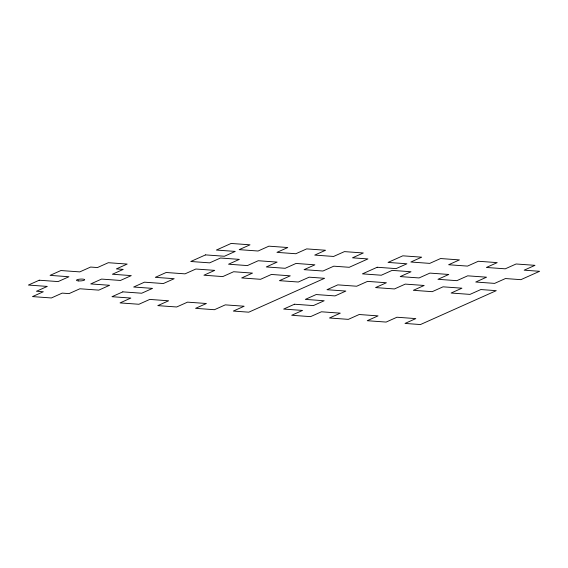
<?xml version="1.0" encoding="UTF-8"?>
<svg xmlns="http://www.w3.org/2000/svg" width="568" height="568" viewBox="0 0 568 568"><rect width="100%" height="100%" fill="white"/><g stroke="black" fill="none" stroke-linecap="round" stroke-linejoin="round"><path stroke-width="0.85" d="M39.235 280.216L28.4 285.058L47.286 286.421L36.451 291.263L43.317 291.753L32.483 296.595L51.368 297.959L62.203 293.116L69.069 293.613L79.896 288.771L98.782 290.127L109.617 285.285L90.731 283.929L101.566 279.087L120.444 280.45L131.279 275.608L112.393 274.245L123.228 269.402L116.362 268.912L127.189 264.07L108.311 262.707L97.476 267.549L90.61 267.052L79.783 271.894L60.897 270.538L50.062 275.373L68.948 276.737L58.113 281.579L39.235 280.216M122.816 291.86L111.981 296.702L130.867 298.065L120.033 302.907L138.919 304.263L149.753 299.421L168.632 300.784L157.797 305.627L176.683 306.983L187.518 302.148L206.397 303.504L195.569 308.346L214.448 309.709L225.283 304.867L244.162 306.23L233.334 311.065L248.784 312.18L324.605 278.292L309.155 277.177L298.328 282.019L279.442 280.663L290.276 275.821L271.39 274.458L260.556 279.3L241.677 277.937L252.511 273.101L233.625 271.738L222.791 276.58L203.912 275.217L214.739 270.375L195.861 269.019L185.026 273.854L166.147 272.498L155.312 277.34L174.191 278.696L163.364 283.538L144.478 282.182L133.65 287.017L152.529 288.381L141.702 293.223L122.816 291.86M205.531 254.89L190.763 261.493L209.642 262.856L220.476 258.014L239.362 259.377L228.528 264.212L247.414 265.575L258.241 260.733L277.127 262.096L266.293 266.939L285.179 268.295L296.006 263.453L314.892 264.816L304.058 269.658L322.943 271.021L333.778 266.179L349.228 267.294L367.936 258.93L352.487 257.815L363.314 252.973L344.435 251.617L333.601 256.452L314.722 255.096L325.549 250.254L306.67 248.891L295.836 253.733L276.95 252.369L287.784 247.534L268.905 246.171L258.071 251.013L239.185 249.65L250.019 244.808L231.133 243.452L216.365 250.055L235.251 251.411L224.417 256.253L205.531 254.89M294.48 304.228L283.645 309.07L302.531 310.433L291.696 315.275L310.582 316.632L321.417 311.789L340.296 313.153L329.468 317.995L348.347 319.358L359.182 314.516L378.061 315.872L367.233 320.714L386.112 322.077L396.947 317.235L415.833 318.598L404.998 323.433L420.448 324.548L496.269 290.66L480.819 289.552L469.992 294.387L451.106 293.031L461.94 288.189L443.054 286.826L432.227 291.668L413.341 290.305L424.175 285.47L405.289 284.106L394.455 288.949L375.576 287.585L386.403 282.743L367.524 281.387L356.69 286.229L337.811 284.866L326.976 289.708L345.862 291.064L335.028 295.907L316.142 294.551L305.314 299.393L324.193 300.749L313.366 305.591L294.48 304.228M377.195 267.258L362.427 273.861L381.313 275.224L392.14 270.382L411.026 271.745L400.191 276.588L419.077 277.944L429.905 273.101L448.791 274.465L437.956 279.307L456.842 280.663L467.677 275.828L486.556 277.184L475.728 282.026L494.607 283.389L505.442 278.547L520.891 279.662L539.6 271.298L524.15 270.183L534.985 265.341L516.099 263.985L505.264 268.82L486.385 267.464L497.213 262.622L478.334 261.259L467.5 266.101L448.621 264.745L459.448 259.903L440.569 258.539L429.735 263.382L410.849 262.018L421.683 257.176L402.797 255.82L388.029 262.423L406.915 263.779L396.081 268.621L377.195 267.258M78.356 280.897A4.111 0.916 -3.4 0 0 84.675 279.818A4.111 0.916 -3.4 0 0 78.703 279.293A4.111 0.916 -3.4 0 0 78.356 280.897"/></g></svg>
